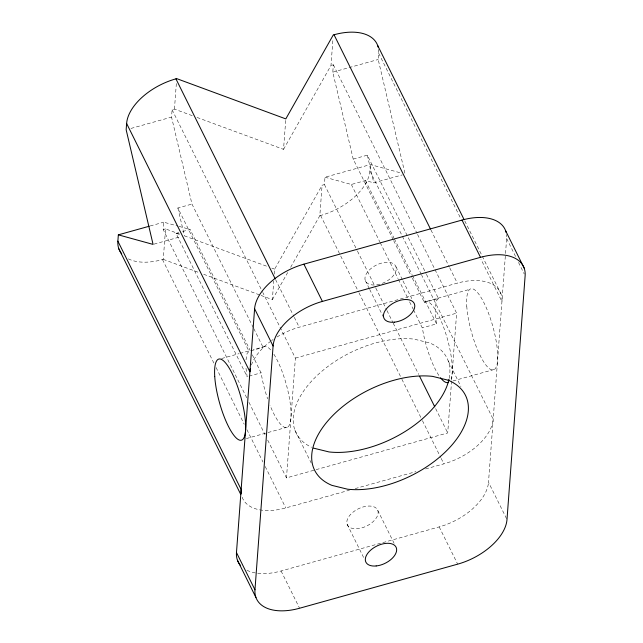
<?xml version="1.0" encoding="UTF-8"?>
<svg xmlns="http://www.w3.org/2000/svg" width="643" height="643" viewBox="0 0 643 643"><rect width="100%" height="100%" fill="white"/><g stroke="black" fill="none" stroke-linecap="round" stroke-linejoin="round"><path stroke-width="0.48" stroke-dasharray="3.21 2.41" d="M246.719 397.816L163.193 229.543L163.74 222.189L177.854 226.071M253.334 327.689L191.968 204.072L171.552 117.114L172.099 109.76L174.446 109.101L193.262 116.045M128.367 258.888A50.524 28.694 -26.4 0 0 162.494 259.579L163.274 259.362L165.54 228.892L179.646 234.1M174.446 109.101L176.351 83.55M252.337 354.848L261.195 373.213A42.108 11.052 74.4 0 0 267.657 398.893M250.907 350.797L263.116 347.397L263.156 346.947L253.495 349.639M261.082 295.459L272.367 299.63L273.757 280.951M274.272 274.071L274.633 269.152L322.087 185.24L324.434 184.581L324.98 177.227L370.376 164.568L401.248 173.063M197.023 117.436L283.539 149.369L285.733 119.879M451.579 381.034L447.721 432.94L286.481 477.902L295.386 358.119L262.778 292.428M290.652 267.287L319.82 215.71L322.087 185.24M283.539 149.369L330.992 65.449L332.97 38.91M393.235 239.726L353.208 159.11L332.793 72.153L333.339 64.798L330.992 65.449M421.278 274.36L369.91 170.877L370.376 164.568M404.881 173.152L378.188 59.494L378.663 53.192A50.524 28.694 -26.4 0 0 378.566 49.19M413.578 309.886L422.435 328.251A42.108 11.052 74.4 0 0 440.005 377.047M426.438 274.32L438.446 298.505L424.356 302.435L424.388 301.985L469.792 289.326M451.651 380.037L456.626 313.157L417.315 233.972M506.555 518.644L488.503 482.274L505.446 254.507M505.519 253.511L506.636 238.497A50.524 28.694 -26.4 0 0 506.539 234.494M246.02 359.847L247.097 353.473L249.026 351.327L177.878 207.994L191.968 204.072M272.367 299.63L287.686 272.528M438.446 298.505L436.517 300.659C434.821 308.294 435.126 316.219 436.557 323.871L422.475 327.801M130.987 128.431L171.552 117.114M332.793 72.153L378.188 59.494M353.208 159.11L367.298 155.18L425.996 273.42M150.213 225.958L163.74 222.189M163.193 229.543L165.54 228.892M245.996 368.335L247.145 376.694L175.997 233.369L178.81 232.581M182.572 231.528L190.087 229.438L250.111 350.371M324.98 177.227L351.327 184.477L365.409 180.546L373.8 182.853L402.261 174.912M154.023 244.139L180.587 236.728M319.82 215.71L320.6 215.493A50.524 28.694 -26.4 0 0 369.91 170.877M277.004 336.98A50.524 28.694 -26.4 0 1 299.22 327.207L457.326 283.121A50.524 28.694 -26.4 0 1 501.942 301.543L480.948 259.25M221.618 358.529L239.003 353.682M239.968 353.409L249.629 350.716M295.386 358.119L456.626 313.157M249.018 376.171L261.235 372.763M246.357 438.566L287.887 426.984M452.993 380.945L494.531 369.363M242.154 497.224A50.524 28.694 -26.4 0 0 285.773 507.938L349.406 490.199M355.193 488.584L415.925 471.649M425.57 468.956L443.887 463.852A50.524 28.694 -26.4 0 0 493.197 419.228L421.72 275.26M246.96 570.285A50.524 28.694 -26.4 0 0 281.087 570.984L439.193 526.898A50.524 28.694 -26.4 0 0 488.503 482.274M178.794 226.328L190.087 229.438M175.997 233.369L179.718 234.39M184.348 235.836L268.051 266.724M271.812 268.115L274.633 269.152M163.274 259.362L198.068 272.206M203.71 274.288L260.142 295.113M506.636 238.497L515.879 257.128M518.523 262.448L524.246 273.982M464.768 220.943L500.953 293.835M378.663 53.192L460.854 218.757M430.971 230.025L449.288 266.917M449.73 267.818L457.326 283.121M333.339 64.798L416.873 233.071M365.409 180.546L393.87 237.878M394.32 238.77L412.107 274.601M412.549 275.501L436.557 323.871M393.677 240.627L411.906 277.35M412.356 278.25L424.356 302.435M448.171 360.852L460.935 386.572M395.943 266.7L402.542 280.01M402.984 280.895L411.793 298.633M351.327 184.477L379.78 241.808M380.23 242.7L398.017 278.532M398.459 279.432L407.799 298.239M409.575 301.824L413.136 308.994M324.434 184.581L357.042 250.272M357.484 251.172L375.351 287.164M375.801 288.064L386.523 309.661M386.965 310.561L392.777 322.264M393.219 323.164L418.681 374.451M435.657 408.643L447.721 432.94M365.296 280.573L369.259 288.562M369.693 289.446L383.349 316.943M320.6 215.493L340.251 255.086M340.702 255.986L358.569 291.978M359.019 292.878L401.449 378.365M401.899 379.266L422.001 419.758M422.443 420.659L440.76 457.551M441.202 458.451L443.887 463.852M439.193 526.898L457.687 564.152M275.542 279.512L293.859 316.412M294.301 317.312L299.22 327.207M377.811 510.478A16.839 9.565 -26.4 0 1 357.677 528.699A16.839 9.565 -26.4 0 1 351.97 513.074A16.839 9.565 -26.4 0 1 377.811 510.478L394.103 543.303M172.099 109.76L262.328 291.528M253.784 328.581L263.116 347.397M347.164 524.35L363.898 558.06M294.936 430.207L311.228 463.024M248.954 402.317L265.037 434.708M267.713 440.109L286.481 477.902M162.494 259.579L213.862 363.062M216.096 367.563L244.236 424.251M246.912 429.653L262.995 462.044M265.229 466.545L285.773 507.938M281.087 570.984L299.582 608.238M367.298 155.18L373.8 182.853M177.878 207.994L184.38 235.668M273.862 354.237A42.108 11.052 74.4 0 1 290.925 418.046A42.108 11.052 74.4 0 1 270.02 405.251M263.156 346.947A42.108 11.052 74.4 0 1 271.708 351.174M424.388 301.985A42.108 11.052 74.4 0 1 444.466 329.61A42.108 11.052 74.4 0 1 451.145 378.791M251.421 364.983A50.524 28.694 -26.4 0 1 270.14 341.69M271.611 340.597A50.524 28.694 -26.4 0 1 273.114 339.528M379.836 284.15A16.839 9.565 -26.4 0 1 367.161 272.56A16.839 9.565 -26.4 0 1 394.03 264.144A16.839 9.565 -26.4 0 1 381.476 283.635M449.184 378.349A84.209 47.823 -26.4 0 0 429.661 342.944L414.068 339.118A84.209 47.823 -26.4 0 0 312.787 379.844A84.209 47.823 -26.4 0 0 311.534 447.271M466.77 306.156A42.108 11.052 74.4 0 0 491.678 369.87A42.108 11.052 74.4 0 0 488.037 312.008A42.108 11.052 74.4 0 0 466.77 306.156"/><path stroke-width="0.96" d="M121.68 253.744A50.524 28.694 -26.4 0 1 117.87 241.157L118.344 234.848L149.248 226.232M378.213 47.293A50.524 28.694 -26.4 0 0 334.038 34.762L333.259 34.979L285.805 118.899L176.712 78.631L175.933 78.848A50.524 28.694 -26.4 0 0 126.623 123.472L126.157 129.773L153.074 244.404L118.344 234.848M240.273 565.149A50.524 28.694 -26.4 0 1 236.471 552.554L254.596 308.777A50.524 28.694 -26.4 0 1 303.906 264.16L462.02 220.075A50.524 28.694 -26.4 0 1 506.186 232.605M273.09 346.03A50.524 28.694 -26.4 0 1 322.4 301.414L480.506 257.329A50.524 28.694 -26.4 0 1 525.13 275.751L506.997 519.528A50.524 28.694 -26.4 0 1 457.687 564.152L299.582 608.238A50.524 28.694 -26.4 0 1 254.966 589.808L273.09 346.03L254.596 308.777M313.438 448.115L329.031 451.941A84.209 47.823 -26.4 0 0 448.991 379.306M505.639 230.789L524.133 268.043M377.666 45.476L463.876 219.142M462.02 220.075L480.506 257.329M334.038 34.762L430.529 229.125M419.574 376.251L434.764 406.842M303.906 264.16L322.4 301.414M175.933 78.848L275.1 278.612M126.623 123.472L249.91 371.823A50.524 28.694 -26.4 0 1 250.416 368.455M117.87 241.157L241.157 489.508A50.524 28.694 -26.4 0 0 241.254 493.511M118.867 248.865L240.812 494.523M236.471 552.554L254.966 589.808M237.46 560.27L255.954 597.524M448.267 382.497A42.108 11.052 74.4 0 1 440.568 377.795M448.155 380.198L432.562 376.372A84.209 47.823 -26.4 0 0 330.325 418.111A84.209 47.823 -26.4 0 0 331.933 485.369L347.525 489.194A84.209 47.823 -26.4 0 0 449.762 447.448A84.209 47.823 -26.4 0 0 448.155 380.198M214.73 376.436A42.108 11.052 74.4 0 0 239.638 440.15A42.108 11.052 74.4 0 0 235.997 382.288A42.108 11.052 74.4 0 0 214.73 376.436M394.304 322.175A16.839 9.565 -26.4 0 0 414.43 303.954A16.839 9.565 -26.4 0 0 388.597 306.55A16.839 9.565 -26.4 0 0 394.304 322.175M376.171 565.953A16.839 9.565 -26.4 0 0 396.305 547.732A16.839 9.565 -26.4 0 0 370.464 550.328A16.839 9.565 -26.4 0 0 376.171 565.953"/></g></svg>
